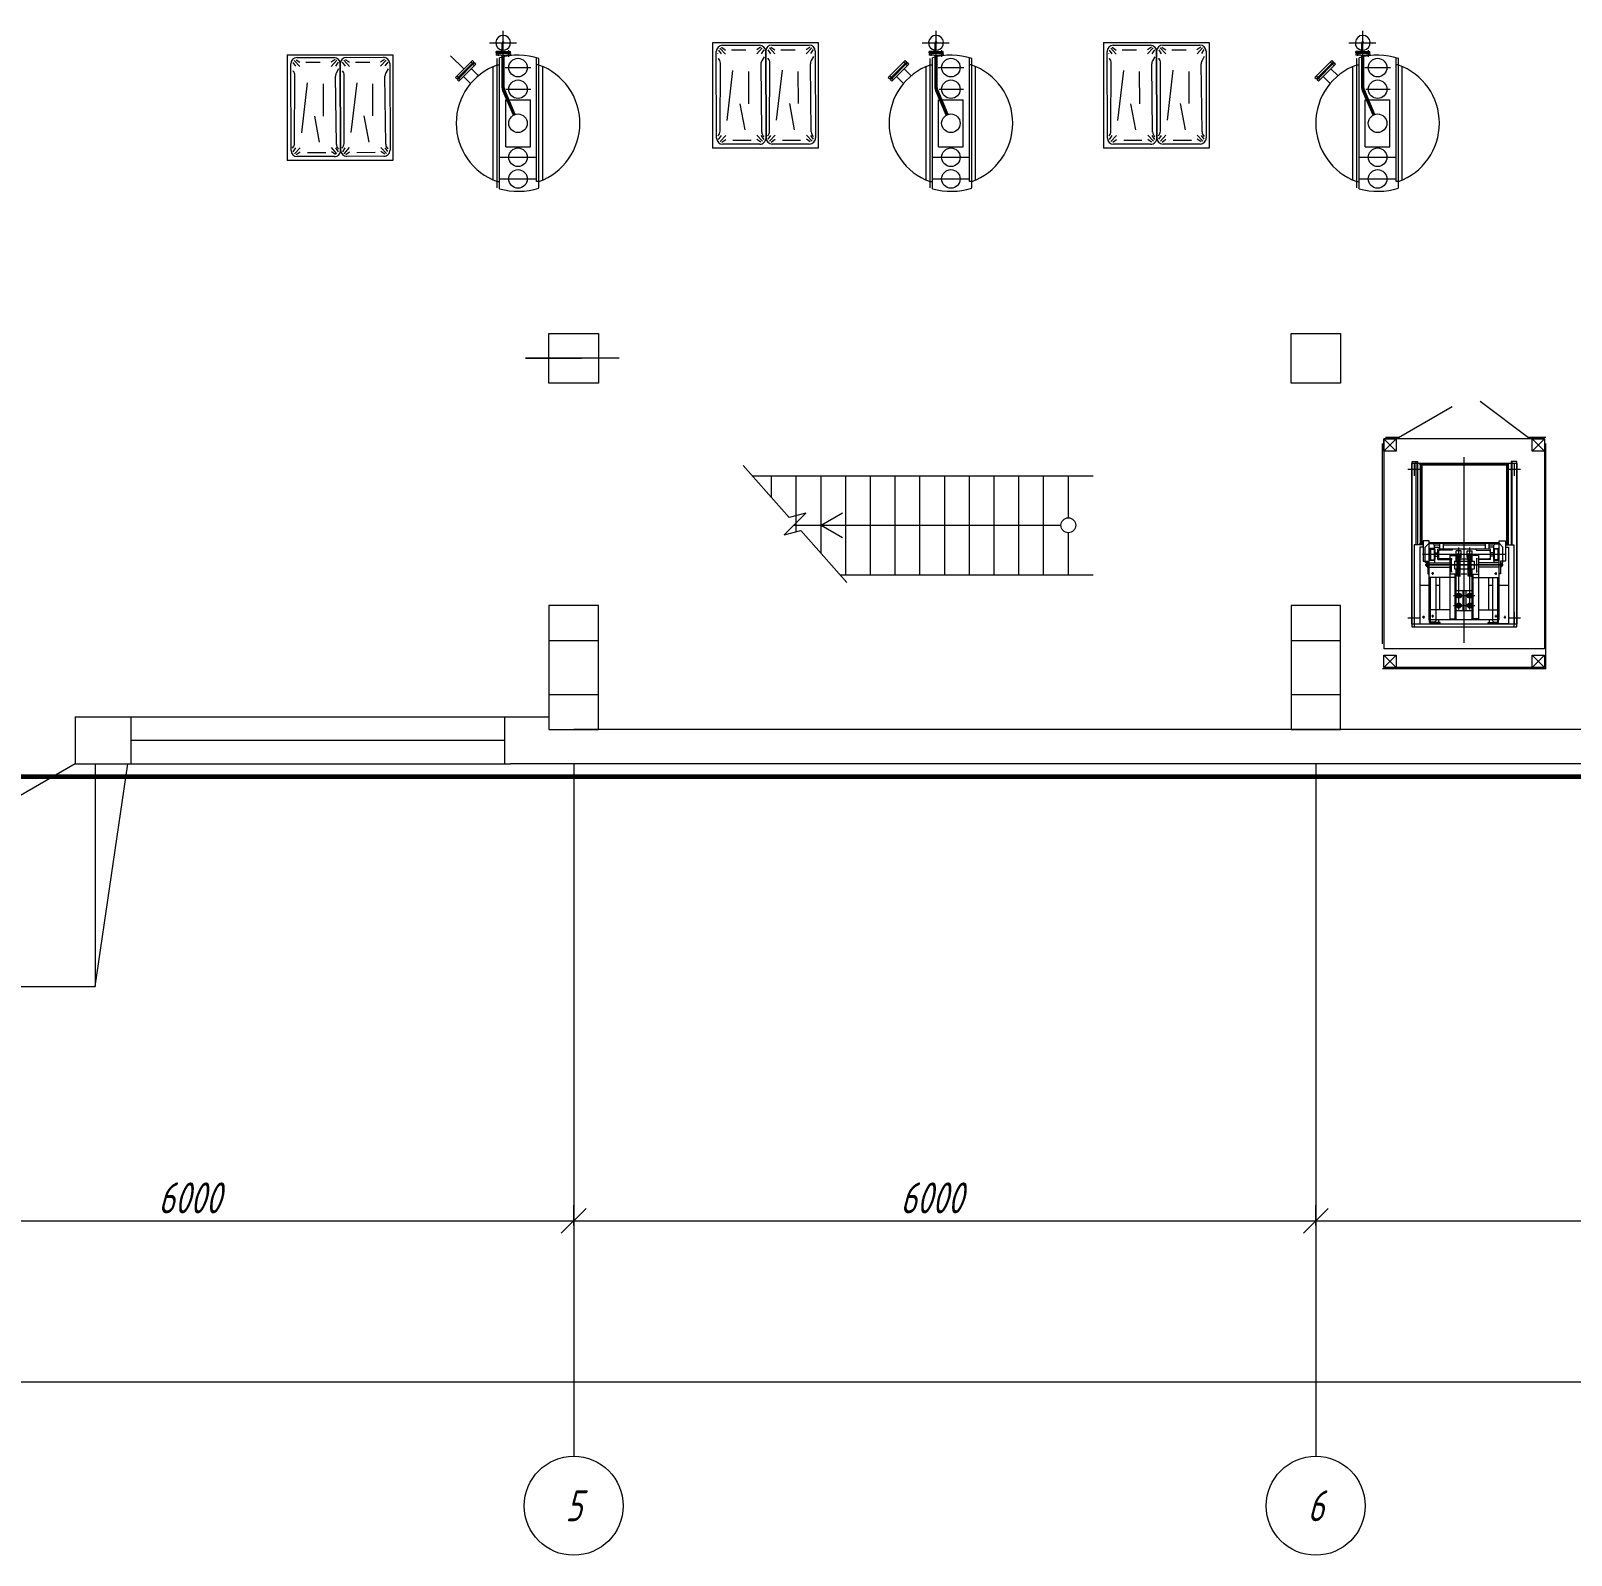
# Model space of a CAD drawing. Header units: millimetres. Extents: x 1663 to 6300, y 431 to 1491.
# Drawn here: x 2751.2 to 2875.7, y 967.5 to 1090.8 of the extents above; entities that cross this region are included whole.
import ezdxf
from ezdxf.enums import TextEntityAlignment as Align

# ---------------------------------------------------------------- set-up
doc = ezdxf.new("R2010")
doc.units = ezdxf.units.MM
doc.layers.add('Линия связи (Вновь)', color=3, linetype='Continuous', lineweight=60)
doc.layers.add('Строительный', color=251, linetype='Continuous', lineweight=13)
doc.styles.add('Simplex', font='simplex.shx', dxfattribs={"width": 0.7, "oblique": 15})

# ---------------------------------------------------------------- blocks, each defined once
blk = doc.blocks.new('A$C178B2837')
at = {"layer": 'Строительный', "ltscale": 100}
for p, q in [((225.46, 271.57), (225.46, 276.18)), ((260.46, 271.57), (260.46, 276.18)), ((294.96, 271.57), (294.96, 276.18)), ((207.98, 274.25), (216.53, 274.25)), ((207.98, 274.25), (207.98, 265.71)), ((208.79, 274.02), (211.79, 274.02)), ((212.79, 274.03), (215.79, 274.04)), ((216.53, 274.25), (216.53, 265.71)), ((222.28, 273.1), (221.21, 274.17)), ((224.34, 275.21), (226.53, 275.21)), ((224.89, 274.39), (224.89, 274.51)), ((225.46, 274.51), (224.89, 274.51)), ((225.75, 274.39), (224.89, 274.39)), ((224.89, 274.34), (224.89, 274.22)), ((225.82, 274.34), (224.89, 274.34)), ((225.3, 274.22), (224.89, 274.22)), ((225.04, 274.52), (225.04, 274.16)), ((225.1, 274.34), (225.12, 274.36)), ((225.75, 274.36), (225.12, 274.36)), ((225.18, 274.36), (225.18, 274.39)), ((225.3, 274.22), (226.04, 274.22)), ((225.37, 274.51), (225.37, 275.21)), ((225.37, 271.57), (225.37, 274.22)), ((225.46, 274.51), (226.04, 274.51)), ((225.55, 271.57), (225.55, 274.22)), ((225.75, 274.39), (226.04, 274.39)), ((225.75, 274.36), (225.75, 274.39)), ((225.75, 274.36), (225.8, 274.36)), ((225.82, 274.34), (225.8, 274.36)), ((225.82, 274.34), (225.83, 274.34)), ((225.83, 274.34), (226.04, 274.34)), ((225.89, 274.61), (225.89, 274.07)), ((226.04, 274.39), (226.04, 274.51)), ((226.04, 274.34), (226.04, 274.22)), ((242.39, 275.25), (250.94, 275.25)), ((242.39, 275.25), (242.39, 266.7)), ((242.71, 267.51), (242.69, 274.51)), ((242.8, 274.34), (242.8, 274.33)), ((242.86, 274.63), (243.08, 274.32)), ((242.98, 274.79), (243.43, 274.3)), ((243.11, 274.85), (243.43, 274.63)), ((243.19, 275.01), (246.19, 275.02)), ((243.92, 274.64), (245.08, 274.64)), ((246.27, 274.86), (245.96, 274.64)), ((246.41, 274.8), (245.96, 274.31)), ((246.53, 274.64), (246.31, 274.33)), ((246.55, 274.09), (246.37, 273.76)), ((246.58, 274.35), (246.58, 274.35)), ((246.69, 274.52), (246.71, 267.52)), ((246.71, 267.52), (246.69, 274.52)), ((246.8, 274.35), (246.8, 274.35)), ((246.86, 274.64), (247.08, 274.33)), ((246.98, 274.8), (247.43, 274.31)), ((247.11, 274.86), (247.43, 274.65)), ((247.19, 275.03), (250.19, 275.03)), ((247.92, 274.65), (249.08, 274.65)), ((250.27, 274.87), (249.96, 274.65)), ((250.41, 274.81), (249.96, 274.32)), ((250.53, 274.66), (250.31, 274.34)), ((250.55, 274.11), (250.37, 273.78)), ((250.58, 274.36), (250.58, 274.36)), ((250.69, 274.54), (250.71, 267.54)), ((250.94, 275.25), (250.94, 266.7)), ((259.34, 275.21), (261.53, 275.21)), ((259.89, 274.39), (259.89, 274.51)), ((260.46, 274.51), (259.89, 274.51)), ((260.75, 274.39), (259.89, 274.39)), ((259.89, 274.34), (259.89, 274.22)), ((260.82, 274.34), (259.89, 274.34)), ((260.3, 274.22), (259.89, 274.22)), ((260.04, 274.52), (260.04, 274.16)), ((260.1, 274.34), (260.12, 274.36)), ((260.75, 274.36), (260.12, 274.36)), ((260.18, 274.36), (260.18, 274.39)), ((260.3, 274.22), (261.04, 274.22)), ((260.38, 274.51), (260.38, 275.21)), ((260.38, 271.57), (260.38, 274.22)), ((260.46, 274.51), (261.04, 274.51)), ((260.55, 271.57), (260.55, 274.22)), ((260.75, 274.39), (261.04, 274.39)), ((260.75, 274.36), (260.75, 274.39)), ((260.75, 274.36), (260.8, 274.36)), ((260.82, 274.34), (260.8, 274.36)), ((260.82, 274.34), (260.83, 274.34)), ((260.83, 274.34), (261.04, 274.34)), ((260.89, 274.61), (260.89, 274.07)), ((261.04, 274.39), (261.04, 274.51)), ((261.04, 274.34), (261.04, 274.22)), ((273.99, 275.25), (282.54, 275.25)), ((273.99, 275.25), (273.99, 266.7)), ((274.31, 267.51), (274.29, 274.51)), ((274.4, 274.34), (274.4, 274.33)), ((274.46, 274.63), (274.68, 274.32)), ((274.58, 274.79), (275.03, 274.3)), ((274.71, 274.85), (275.03, 274.63)), ((274.79, 275.01), (277.79, 275.02)), ((275.52, 274.64), (276.68, 274.64)), ((277.87, 274.86), (277.55, 274.64)), ((278.01, 274.8), (277.56, 274.31)), ((278.12, 274.64), (277.91, 274.33)), ((278.15, 274.09), (277.97, 273.76)), ((278.18, 274.35), (278.18, 274.35)), ((278.29, 274.52), (278.31, 267.52)), ((278.31, 267.52), (278.29, 274.52)), ((278.4, 274.35), (278.4, 274.35)), ((278.46, 274.64), (278.67, 274.33)), ((278.58, 274.8), (279.03, 274.31)), ((278.71, 274.86), (279.03, 274.65)), ((278.79, 275.03), (281.79, 275.03)), ((279.52, 274.65), (280.68, 274.65)), ((281.87, 274.87), (281.55, 274.65)), ((282.01, 274.81), (281.56, 274.32)), ((282.12, 274.66), (281.91, 274.34)), ((282.15, 274.11), (281.97, 273.78)), ((282.18, 274.36), (282.18, 274.36)), ((282.29, 274.54), (282.31, 267.54)), ((282.54, 275.25), (282.54, 266.7)), ((293.84, 275.21), (296.03, 275.21)), ((294.39, 274.39), (294.39, 274.51)), ((294.96, 274.51), (294.39, 274.51)), ((295.25, 274.39), (294.39, 274.39)), ((294.39, 274.34), (294.39, 274.22)), ((295.32, 274.34), (294.39, 274.34)), ((294.8, 274.22), (294.39, 274.22)), ((294.54, 274.52), (294.54, 274.16)), ((294.6, 274.34), (294.62, 274.36)), ((295.25, 274.36), (294.62, 274.36)), ((294.68, 274.36), (294.68, 274.39)), ((294.8, 274.22), (295.54, 274.22)), ((294.88, 274.51), (294.88, 275.21)), ((294.88, 271.57), (294.88, 274.22)), ((294.96, 274.51), (295.54, 274.51)), ((295.05, 271.57), (295.05, 274.22)), ((295.25, 274.39), (295.54, 274.39)), ((295.25, 274.36), (295.25, 274.39)), ((295.25, 274.36), (295.3, 274.36)), ((295.32, 274.34), (295.3, 274.36)), ((295.32, 274.34), (295.33, 274.34)), ((295.33, 274.34), (295.54, 274.34)), ((295.39, 274.61), (295.39, 274.07)), ((295.54, 274.39), (295.54, 274.51)), ((295.54, 274.34), (295.54, 274.22)), ((208.31, 266.51), (208.29, 273.51)), ((208.4, 273.34), (208.4, 273.34)), ((208.45, 273.63), (208.67, 273.32)), ((208.46, 272.95), (208.47, 272.94)), ((208.57, 273.79), (209.02, 273.3)), ((208.71, 273.85), (209.02, 273.64)), ((209.51, 273.64), (210.67, 273.64)), ((211.86, 273.86), (211.55, 273.64)), ((212, 273.8), (211.55, 273.31)), ((212.12, 273.65), (211.9, 273.33)), ((212.15, 273.1), (211.96, 272.77)), ((212.18, 273.35), (212.18, 273.35)), ((212.29, 273.53), (212.31, 266.53)), ((212.31, 266.53), (212.29, 273.53)), ((212.4, 273.35), (212.4, 273.35)), ((212.45, 273.65), (212.67, 273.33)), ((212.46, 272.96), (212.47, 272.95)), ((212.57, 273.8), (213.02, 273.31)), ((212.71, 273.86), (213.02, 273.65)), ((213.51, 273.65), (214.67, 273.65)), ((215.86, 273.87), (215.55, 273.66)), ((216, 273.81), (215.55, 273.32)), ((216.12, 273.66), (215.9, 273.34)), ((216.15, 273.11), (215.96, 272.78)), ((216.18, 273.36), (216.18, 273.36)), ((216.29, 273.54), (216.31, 266.54)), ((222.97, 273.79), (221.59, 272.41)), ((223.09, 273.67), (221.71, 272.29)), ((221.76, 272.23), (223.14, 273.61)), ((221.88, 272.11), (223.26, 273.49)), ((222.92, 273.46), (221.92, 272.46)), ((221.93, 272.44), (222.93, 273.44)), ((222.89, 273.43), (221.95, 272.49)), ((221.96, 272.47), (222.9, 273.41)), ((222.4, 272.97), (222.45, 272.93)), ((222.83, 273.68), (222.98, 273.53)), ((222.89, 273.47), (222.89, 273.43)), ((222.89, 273.12), (223.45, 272.55)), ((222.95, 273.41), (222.9, 273.41)), ((222.93, 273.44), (222.92, 273.46)), ((222.97, 273.79), (223.09, 273.67)), ((223.15, 273.35), (223.01, 273.5)), ((223.26, 273.49), (223.14, 273.61)), ((224.66, 264.13), (224.66, 273.3)), ((224.98, 263.48), (224.98, 273.95)), ((224.98, 273.42), (225.16, 273.42)), ((225.16, 263.42), (225.16, 274.01)), ((225.16, 264.01), (225.16, 274.01)), ((225.62, 273.21), (227.7, 273.21)), ((228.16, 264.01), (228.16, 274.01)), ((228.34, 273.42), (228.16, 273.42)), ((228.34, 263.48), (228.34, 273.95)), ((228.66, 264.13), (228.66, 273.3)), ((242.86, 273.95), (242.87, 273.93)), ((243, 268.07), (243.02, 273.58)), ((243.57, 268.94), (244.04, 272.98)), ((245.29, 272.89), (245.3, 270.29)), ((246.37, 268), (246.31, 273.51)), ((246.86, 273.96), (246.87, 273.95)), ((247, 268.08), (247.02, 273.59)), ((247.57, 268.95), (248.04, 272.99)), ((249.29, 272.9), (249.3, 270.3)), ((250.37, 268.01), (250.3, 273.52)), ((257.97, 273.79), (256.59, 272.41)), ((258.09, 273.67), (256.71, 272.29)), ((256.77, 272.23), (258.15, 273.61)), ((256.89, 272.11), (258.27, 273.49)), ((257.92, 273.46), (256.92, 272.46)), ((256.94, 272.44), (257.93, 273.44)), ((257.89, 273.43), (256.95, 272.49)), ((256.96, 272.47), (257.91, 273.41)), ((257.41, 272.97), (257.45, 272.93)), ((257.83, 273.68), (257.98, 273.53)), ((257.89, 273.47), (257.89, 273.43)), ((257.89, 273.12), (258.46, 272.55)), ((257.95, 273.41), (257.91, 273.41)), ((257.93, 273.44), (257.92, 273.46)), ((257.97, 273.79), (258.09, 273.67)), ((258.16, 273.35), (258.01, 273.5)), ((258.27, 273.49), (258.15, 273.61)), ((259.66, 264.13), (259.66, 273.3)), ((259.98, 263.48), (259.98, 273.95)), ((259.98, 273.42), (260.16, 273.42)), ((260.16, 263.42), (260.16, 274.01)), ((260.16, 264.01), (260.16, 274.01)), ((260.62, 273.21), (262.7, 273.21)), ((263.16, 264.01), (263.16, 274.01)), ((263.35, 273.42), (263.16, 273.42)), ((263.35, 263.48), (263.35, 273.95)), ((263.66, 264.13), (263.66, 273.3)), ((274.46, 273.95), (274.47, 273.93)), ((274.6, 268.07), (274.62, 273.58)), ((275.17, 268.94), (275.64, 272.98)), ((276.89, 272.89), (276.9, 270.29)), ((277.97, 268), (277.9, 273.51)), ((278.46, 273.96), (278.47, 273.95)), ((278.6, 268.08), (278.62, 273.59)), ((279.17, 268.95), (279.64, 272.99)), ((280.89, 272.9), (280.9, 270.3)), ((281.97, 268.01), (281.9, 273.52)), ((292.47, 273.79), (291.09, 272.41)), ((292.59, 273.67), (291.21, 272.29)), ((291.27, 272.23), (292.65, 273.61)), ((291.39, 272.11), (292.77, 273.49)), ((292.42, 273.46), (291.42, 272.46)), ((291.44, 272.44), (292.43, 273.44)), ((292.39, 273.43), (291.45, 272.49)), ((291.46, 272.47), (292.41, 273.41)), ((291.91, 272.97), (291.95, 272.93)), ((292.33, 273.68), (292.48, 273.53)), ((292.39, 273.47), (292.39, 273.43)), ((292.39, 273.12), (292.96, 272.55)), ((292.45, 273.41), (292.41, 273.41)), ((292.43, 273.44), (292.42, 273.46)), ((292.47, 273.79), (292.59, 273.67)), ((292.66, 273.35), (292.51, 273.5)), ((292.77, 273.49), (292.65, 273.61)), ((294.16, 264.13), (294.16, 273.3)), ((294.48, 263.48), (294.48, 273.95)), ((294.48, 273.42), (294.66, 273.42)), ((294.66, 263.42), (294.66, 274.01)), ((294.66, 264.01), (294.66, 274.01)), ((295.12, 273.21), (297.2, 273.21)), ((297.66, 264.01), (297.66, 274.01)), ((297.85, 273.42), (297.66, 273.42)), ((297.85, 263.48), (297.85, 273.95)), ((298.16, 264.13), (298.16, 273.3)), ((208.59, 267.07), (208.61, 272.58)), ((209.17, 267.94), (209.64, 271.98)), ((210.89, 271.89), (210.89, 269.29)), ((211.97, 267), (211.9, 272.51)), ((212.59, 267.08), (212.61, 272.59)), ((213.17, 267.95), (213.64, 271.99)), ((214.89, 271.9), (214.89, 269.3)), ((215.97, 267.01), (215.9, 272.53)), ((221.59, 272.41), (221.71, 272.29)), ((221.7, 272.55), (221.85, 272.4)), ((221.88, 272.11), (221.76, 272.23)), ((222.02, 272.22), (221.87, 272.37)), ((221.91, 272.49), (221.95, 272.49)), ((221.92, 272.46), (221.93, 272.44)), ((221.96, 272.43), (221.96, 272.47)), ((222.26, 272.49), (222.82, 271.92)), ((256.59, 272.41), (256.71, 272.29)), ((256.7, 272.55), (256.85, 272.4)), ((256.89, 272.11), (256.77, 272.23)), ((257.02, 272.22), (256.88, 272.37)), ((256.91, 272.49), (256.95, 272.49)), ((256.92, 272.46), (256.94, 272.44)), ((256.96, 272.43), (256.96, 272.47)), ((257.26, 272.49), (257.83, 271.92)), ((291.09, 272.41), (291.21, 272.29)), ((291.2, 272.55), (291.35, 272.4)), ((291.39, 272.11), (291.27, 272.23)), ((291.52, 272.22), (291.38, 272.37)), ((291.41, 272.49), (291.45, 272.49)), ((291.42, 272.46), (291.44, 272.44)), ((291.46, 272.43), (291.46, 272.47)), ((291.76, 272.49), (292.33, 271.92)), ((226.28, 269.36), (225.42, 271.33)), ((226.36, 269.4), (225.5, 271.37)), ((226.44, 269.43), (225.58, 271.4)), ((225.66, 270.61), (225.74, 270.61)), ((225.66, 266.81), (225.66, 270.61)), ((225.7, 271.46), (227.69, 271.46)), ((225.93, 270.61), (227.66, 270.61)), ((227.66, 266.81), (227.66, 270.61)), ((245.02, 268.17), (244.63, 270.29)), ((249.02, 268.19), (248.63, 270.3)), ((261.29, 269.36), (260.43, 271.33)), ((261.36, 269.4), (260.51, 271.37)), ((261.45, 269.43), (260.59, 271.4)), ((260.66, 270.61), (260.74, 270.61)), ((260.66, 266.81), (260.66, 270.61)), ((260.7, 271.46), (262.69, 271.46)), ((260.93, 270.61), (262.66, 270.61)), ((262.66, 266.81), (262.66, 270.61)), ((276.62, 268.17), (276.22, 270.29)), ((280.62, 268.19), (280.22, 270.3)), ((295.79, 269.36), (294.93, 271.33)), ((295.86, 269.4), (295.01, 271.37)), ((295.95, 269.43), (295.09, 271.4)), ((295.16, 270.61), (295.24, 270.61)), ((295.16, 266.81), (295.16, 270.61)), ((295.2, 271.46), (297.19, 271.46)), ((295.43, 270.61), (297.16, 270.61)), ((297.16, 266.81), (297.16, 270.61)), ((210.61, 267.18), (210.22, 269.29)), ((214.61, 267.19), (214.22, 269.3)), ((208.42, 266.69), (208.42, 266.69)), ((208.48, 266.39), (208.69, 266.71)), ((208.59, 266.24), (209.04, 266.73)), ((212.02, 266.25), (211.57, 266.74)), ((212.14, 266.41), (211.92, 266.72)), ((212.15, 266.62), (212.12, 266.65)), ((212.2, 266.7), (212.2, 266.7)), ((212.42, 266.7), (212.42, 266.7)), ((212.48, 266.41), (212.69, 266.72)), ((212.59, 266.25), (213.04, 266.74)), ((216.02, 266.26), (215.57, 266.75)), ((216.14, 266.42), (215.92, 266.73)), ((216.15, 266.63), (216.12, 266.67)), ((216.2, 266.71), (216.2, 266.72)), ((225.66, 266.81), (227.66, 266.81)), ((250.94, 266.7), (242.39, 266.7)), ((242.82, 267.69), (242.82, 267.69)), ((242.88, 267.39), (243.1, 267.71)), ((243, 267.24), (243.45, 267.73)), ((243.14, 267.18), (243.45, 267.39)), ((246.21, 267.02), (243.21, 267.01)), ((244.04, 267.34), (245.51, 267.34)), ((246.43, 267.25), (245.98, 267.74)), ((246.29, 267.19), (245.98, 267.4)), ((246.55, 267.4), (246.33, 267.72)), ((246.55, 267.62), (246.52, 267.65)), ((246.6, 267.7), (246.6, 267.7)), ((246.82, 267.7), (246.82, 267.7)), ((246.88, 267.41), (247.1, 267.72)), ((247, 267.25), (247.45, 267.74)), ((247.14, 267.19), (247.45, 267.41)), ((250.21, 267.03), (247.21, 267.03)), ((248.04, 267.35), (249.51, 267.35)), ((250.43, 267.26), (249.98, 267.75)), ((250.29, 267.2), (249.98, 267.41)), ((250.55, 267.42), (250.33, 267.73)), ((250.55, 267.63), (250.52, 267.66)), ((250.6, 267.71), (250.6, 267.71)), ((260.66, 266.81), (262.66, 266.81)), ((282.54, 266.7), (273.99, 266.7)), ((274.42, 267.69), (274.42, 267.69)), ((274.48, 267.39), (274.69, 267.71)), ((274.6, 267.24), (275.05, 267.73)), ((274.74, 267.18), (275.05, 267.39)), ((277.81, 267.02), (274.81, 267.01)), ((275.64, 267.34), (277.11, 267.34)), ((278.03, 267.25), (277.57, 267.74)), ((277.89, 267.19), (277.58, 267.4)), ((278.15, 267.4), (277.93, 267.72)), ((278.15, 267.62), (278.12, 267.65)), ((278.2, 267.7), (278.2, 267.7)), ((278.42, 267.7), (278.42, 267.7)), ((278.48, 267.41), (278.69, 267.72)), ((278.6, 267.25), (279.05, 267.74)), ((278.74, 267.19), (279.05, 267.41)), ((281.81, 267.03), (278.81, 267.03)), ((279.64, 267.35), (281.11, 267.35)), ((282.03, 267.26), (281.57, 267.75)), ((281.89, 267.2), (281.58, 267.41)), ((282.15, 267.42), (281.93, 267.73)), ((282.15, 267.63), (282.12, 267.66)), ((282.2, 267.71), (282.2, 267.71)), ((295.16, 266.81), (297.16, 266.81)), ((216.53, 265.71), (207.98, 265.71)), ((208.73, 266.18), (209.04, 266.4)), ((211.81, 266.02), (208.81, 266.02)), ((209.63, 266.34), (211.11, 266.34)), ((211.89, 266.19), (211.57, 266.4)), ((212.73, 266.19), (213.04, 266.41)), ((215.81, 266.04), (212.81, 266.03)), ((213.63, 266.35), (215.11, 266.36)), ((215.89, 266.2), (215.57, 266.42)), ((225.16, 265.96), (228.16, 265.96)), ((260.16, 265.96), (263.16, 265.96)), ((294.66, 265.96), (297.66, 265.96)), ((225.16, 264.21), (228.16, 264.21)), ((260.16, 264.21), (263.16, 264.21)), ((294.66, 264.21), (297.66, 264.21)), ((224.98, 264.01), (225.16, 264.01)), ((228.34, 264.01), (228.16, 264.01)), ((259.98, 264.01), (260.16, 264.01)), ((263.35, 264.01), (263.16, 264.01)), ((294.48, 264.01), (294.66, 264.01)), ((297.85, 264.01), (297.66, 264.01)), ((229.16, 247.71), (229.16, 251.71)), ((229.16, 251.71), (233.16, 251.71)), ((233.16, 251.71), (233.16, 247.71)), ((289.16, 247.71), (289.16, 251.71)), ((289.16, 251.71), (293.16, 251.71)), ((293.16, 251.71), (293.16, 247.71)), ((234.85, 249.71), (227.26, 249.71)), ((227.26, 249.71), (231.79, 249.71)), ((233.16, 247.71), (229.16, 247.71)), ((293.16, 247.71), (289.16, 247.71)), ((297.86, 243.31), (302.19, 245.81)), ((308.46, 243.21), (304.46, 246.21)), ((309.66, 243.21), (296.66, 243.21)), ((296.66, 243.21), (296.66, 226.21)), ((296.66, 242.21), (296.66, 243.21)), ((296.66, 243.21), (297.66, 243.21)), ((296.66, 242.21), (297.66, 243.21)), ((297.66, 242.21), (296.66, 243.21)), ((297.86, 243.31), (296.81, 243.31)), ((297.66, 243.21), (297.66, 242.21)), ((309.76, 243.31), (308.33, 243.31)), ((308.66, 242.21), (308.66, 243.21)), ((308.66, 243.21), (309.66, 243.21)), ((308.66, 242.21), (309.66, 243.21)), ((309.66, 242.21), (308.66, 243.21)), ((309.66, 243.21), (309.66, 226.21)), ((309.66, 243.21), (309.66, 242.21)), ((296.56, 226.61), (296.56, 242.81)), ((297.66, 242.21), (296.66, 242.21)), ((303.16, 226.71), (303.16, 241.71)), ((309.66, 242.21), (308.66, 242.21)), ((309.76, 224.61), (309.76, 242.81)), ((244.85, 241.04), (248.59, 236.83)), ((299.61, 240.71), (298.61, 240.71)), ((298.91, 241.21), (298.91, 228.21)), ((307.41, 241.21), (298.91, 241.21)), ((298.92, 241.36), (299.38, 241.36)), ((298.92, 241.3), (298.92, 228.01)), ((299.11, 241.21), (299.11, 240.21)), ((299.29, 234.63), (299.29, 241.36)), ((299.38, 241.36), (299.38, 234.63)), ((299.59, 241.14), (299.59, 234.7)), ((306.66, 241.14), (299.66, 241.14)), ((299.66, 241.14), (299.66, 234.7)), ((299.73, 241.14), (299.73, 234.7)), ((299.82, 241.21), (306.51, 241.21)), ((306.51, 241.07), (299.82, 241.07)), ((303.16, 228.01), (303.16, 241.54)), ((306.59, 241.14), (306.59, 234.7)), ((306.66, 241.14), (306.66, 234.7)), ((307.71, 240.71), (306.71, 240.71)), ((306.73, 241.14), (306.73, 234.7)), ((307.41, 241.36), (306.95, 241.36)), ((306.95, 241.36), (306.95, 234.63)), ((307.03, 234.63), (307.03, 241.36)), ((307.21, 241.21), (307.21, 240.21)), ((307.41, 228.01), (307.41, 241.36)), ((307.41, 241.21), (307.41, 228.21)), ((309.66, 241.21), (309.66, 228.21)), ((245.58, 240.21), (273.16, 240.21)), ((247.16, 238.44), (247.16, 240.21)), ((249.16, 235.69), (249.16, 240.21)), ((251.16, 233.94), (251.16, 240.21)), ((253.16, 232.21), (253.16, 240.21)), ((255.16, 232.21), (255.16, 240.21)), ((257.16, 232.21), (257.16, 240.21)), ((259.16, 232.21), (259.16, 240.21)), ((261.16, 232.21), (261.16, 240.21)), ((263.16, 232.21), (263.16, 240.21)), ((265.16, 232.21), (265.16, 240.21)), ((267.16, 232.21), (267.16, 240.21)), ((269.16, 232.21), (269.16, 240.21)), ((271.16, 236.81), (271.16, 240.21)), ((248.17, 235.43), (249.94, 237.19)), ((249.94, 237.19), (248.59, 236.83)), ((251.16, 236.21), (252.9, 237.21)), ((248.17, 235.43), (249.52, 235.79)), ((248.96, 236.21), (270.56, 236.21)), ((249.52, 235.79), (253.25, 231.59)), ((251.16, 236.21), (252.9, 235.21)), ((271.16, 232.21), (271.16, 235.61)), ((299.84, 234.63), (299.13, 234.63)), ((299.13, 234.63), (299.13, 228.01)), ((299.84, 234.43), (299.58, 234.43)), ((299.58, 234.43), (299.58, 228.24)), ((299.84, 234.96), (299.84, 233.32)), ((300.33, 234.96), (299.84, 234.96)), ((300.02, 234.43), (300.33, 234.75)), ((300.02, 233.22), (300.02, 234.43)), ((300.33, 228.56), (300.33, 234.96)), ((300.33, 234.82), (305.99, 234.82)), ((300.33, 234.77), (305.99, 234.77)), ((300.67, 234.71), (300.33, 234.71)), ((300.77, 234.33), (300.33, 234.33)), ((300.39, 234.24), (300.44, 234.27)), ((300.39, 234.24), (300.39, 233.45)), ((300.44, 234.27), (300.74, 234.27)), ((300.44, 234.27), (300.44, 233.42)), ((300.77, 234.61), (300.67, 234.71)), ((300.77, 234.29), (300.74, 234.27)), ((300.79, 234.24), (300.74, 234.27)), ((300.74, 234.27), (300.74, 233.42)), ((301.17, 234.61), (300.77, 234.61)), ((300.77, 234.33), (300.77, 234.61)), ((300.77, 234.44), (301.17, 234.44)), ((300.77, 234.33), (300.77, 234.29)), ((300.79, 234.24), (300.79, 233.45)), ((305.28, 234.27), (301.04, 234.27)), ((301.04, 233.44), (301.04, 234.27)), ((301.14, 234.18), (301.08, 234.13)), ((302.2, 234.2), (301.14, 234.18)), ((301.17, 234.77), (301.17, 234.27)), ((301.47, 234.77), (301.47, 234.27)), ((304.86, 234.61), (301.47, 234.61)), ((302.2, 234.2), (302.22, 234.27)), ((302.72, 229.41), (302.72, 234.4)), ((303.61, 229.41), (303.61, 234.4)), ((304.12, 234.2), (304.11, 234.27)), ((304.12, 234.2), (305.19, 234.18)), ((304.86, 234.77), (304.86, 234.27)), ((305.16, 234.77), (305.16, 234.27)), ((305.55, 234.61), (305.16, 234.61)), ((305.55, 234.44), (305.16, 234.44)), ((305.19, 234.18), (305.25, 234.13)), ((305.28, 233.44), (305.28, 234.27)), ((305.53, 234.24), (305.59, 234.27)), ((305.53, 234.24), (305.53, 233.45)), ((305.55, 234.61), (305.66, 234.71)), ((305.55, 234.33), (305.55, 234.61)), ((305.55, 234.33), (305.99, 234.33)), ((305.55, 234.33), (305.55, 234.29)), ((305.55, 234.29), (305.59, 234.27)), ((305.89, 234.27), (305.59, 234.27)), ((305.59, 234.27), (305.59, 233.42)), ((305.66, 234.71), (305.99, 234.71)), ((305.94, 234.24), (305.89, 234.27)), ((305.89, 234.27), (305.89, 233.42)), ((305.94, 234.24), (305.94, 233.45)), ((305.99, 228.56), (305.99, 234.96)), ((305.99, 234.96), (306.49, 234.96)), ((306.3, 234.43), (305.99, 234.75)), ((306.3, 233.22), (306.3, 234.43)), ((306.49, 234.96), (306.49, 233.32)), ((306.49, 234.63), (307.19, 234.63)), ((306.49, 234.43), (306.75, 234.43)), ((306.75, 234.43), (306.75, 228.24)), ((307.19, 234.63), (307.19, 228.01)), ((306.53, 233.85), (299.79, 233.85)), ((299.84, 233.32), (300.23, 233.32)), ((306.32, 233), (300, 233)), ((300, 233), (306.32, 233)), ((300.16, 233.11), (300.02, 233.22)), ((300.09, 233.11), (300.09, 232.89)), ((300.09, 233.11), (300.16, 233.11)), ((300.23, 233.17), (300.16, 233.17)), ((300.16, 233.17), (300.16, 232.82)), ((300.23, 233.32), (300.23, 232.29)), ((300.77, 233.36), (300.33, 233.36)), ((300.33, 233.17), (302, 233.17)), ((300.44, 234.06), (300.39, 234.06)), ((300.44, 233.63), (300.39, 233.63)), ((300.39, 233.45), (300.44, 233.42)), ((300.44, 233.42), (300.74, 233.42)), ((300.79, 233.45), (300.74, 233.42)), ((300.77, 233.4), (300.74, 233.42)), ((300.77, 233.36), (300.77, 233.4)), ((300.77, 233.36), (300.77, 233.17)), ((300.79, 233.99), (301.04, 233.99)), ((300.79, 233.7), (301.04, 233.7)), ((301.04, 233.44), (302, 233.44)), ((301.08, 234.13), (301.08, 233.56)), ((301.14, 233.51), (301.08, 233.56)), ((302, 233.49), (301.14, 233.51)), ((302, 233.76), (302, 228.65)), ((302, 233.76), (302.51, 233.76)), ((302.08, 233.5), (302.2, 233.5)), ((302.14, 232.41), (302.14, 233.56)), ((302.37, 233.32), (302.37, 232.68)), ((302.37, 233.32), (302.59, 233.32)), ((302.51, 233.32), (302.51, 233.76)), ((302.92, 234.13), (302.52, 234.13)), ((302.52, 233.6), (302.52, 234.13)), ((302.52, 233.6), (302.59, 233.6)), ((302.59, 232.1), (302.59, 233.9)), ((302.63, 233.9), (302.59, 233.9)), ((302.65, 233.8), (302.63, 233.9)), ((302.65, 232.19), (302.65, 233.8)), ((302.65, 233.8), (302.78, 233.8)), ((302.78, 233.8), (302.81, 233.9)), ((302.78, 232.19), (302.78, 233.8)), ((302.81, 233.9), (302.84, 233.9)), ((302.84, 232.1), (302.84, 233.9)), ((302.92, 233.6), (302.84, 233.6)), ((302.84, 233.49), (303.48, 233.49)), ((302.84, 233.32), (303.48, 233.32)), ((302.92, 233.6), (302.92, 234.13)), ((303.41, 233.6), (303.41, 234.13)), ((303.41, 234.13), (303.81, 234.13)), ((303.41, 233.6), (303.48, 233.6)), ((303.48, 232.1), (303.48, 233.9)), ((303.52, 233.9), (303.48, 233.9)), ((303.54, 233.8), (303.52, 233.9)), ((303.54, 232.19), (303.54, 233.8)), ((303.67, 233.8), (303.54, 233.8)), ((303.67, 233.8), (303.7, 233.9)), ((303.67, 232.19), (303.67, 233.8)), ((303.7, 233.9), (303.73, 233.9)), ((303.73, 232.1), (303.73, 233.9)), ((303.81, 233.6), (303.73, 233.6)), ((303.73, 233.32), (303.96, 233.32)), ((303.81, 233.6), (303.81, 234.13)), ((303.82, 233.32), (303.82, 233.76)), ((304.33, 233.76), (303.82, 233.76)), ((303.96, 233.32), (303.96, 232.68)), ((304.25, 233.5), (304.13, 233.5)), ((304.19, 232.39), (304.19, 233.55)), ((304.33, 233.76), (304.33, 228.65)), ((304.33, 233.49), (305.19, 233.51)), ((305.28, 233.44), (304.33, 233.44)), ((305.99, 233.17), (304.33, 233.17)), ((305.19, 233.51), (305.25, 233.56)), ((305.25, 234.13), (305.25, 233.56)), ((305.53, 233.99), (305.28, 233.99)), ((305.53, 233.7), (305.28, 233.7)), ((305.53, 233.45), (305.59, 233.42)), ((305.55, 233.4), (305.59, 233.42)), ((305.55, 233.36), (305.55, 233.4)), ((305.55, 233.36), (305.99, 233.36)), ((305.55, 233.36), (305.55, 233.17)), ((305.89, 233.42), (305.59, 233.42)), ((305.89, 234.06), (305.94, 234.06)), ((305.89, 233.63), (305.94, 233.63)), ((305.94, 233.45), (305.89, 233.42)), ((306.49, 233.32), (306.1, 233.32)), ((306.1, 233.32), (306.1, 232.29)), ((306.1, 233.17), (306.16, 233.17)), ((306.16, 233.11), (306.3, 233.22)), ((306.16, 233.17), (306.16, 232.82)), ((306.24, 233.11), (306.16, 233.11)), ((306.24, 233.11), (306.24, 232.89)), ((252.69, 232.21), (273.16, 232.21)), ((300.09, 232.89), (300.16, 232.89)), ((300.16, 232.82), (300.23, 232.82)), ((300.23, 232.29), (300.33, 232.29)), ((300.33, 232.82), (302, 232.82)), ((302.44, 231.99), (300.33, 231.99)), ((300.44, 228.37), (300.44, 231.99)), ((300.71, 232.32), (300.52, 232.32)), ((300.61, 232.43), (300.61, 232.21)), ((300.87, 231.99), (300.87, 228.47)), ((301.18, 231.99), (301.18, 229.36)), ((302.51, 232.26), (302, 232.26)), ((302.08, 232.47), (302.2, 232.47)), ((302.37, 232.68), (302.59, 232.68)), ((302.44, 228.65), (302.44, 232.26)), ((302.51, 232.26), (302.51, 232.68)), ((302.51, 228.65), (302.51, 232.26)), ((302.63, 232.1), (302.59, 232.1)), ((302.65, 232.19), (302.63, 232.1)), ((302.65, 232.19), (302.78, 232.19)), ((302.78, 232.19), (302.81, 232.1)), ((302.81, 232.1), (302.84, 232.1)), ((302.84, 232.68), (303.48, 232.68)), ((303.39, 232.26), (302.93, 232.26)), ((303.52, 232.1), (303.48, 232.1)), ((303.54, 232.19), (303.52, 232.1)), ((303.67, 232.19), (303.54, 232.19)), ((303.67, 232.19), (303.7, 232.1)), ((303.7, 232.1), (303.73, 232.1)), ((303.73, 232.68), (303.99, 232.68)), ((303.82, 232.26), (303.82, 232.68)), ((303.82, 228.65), (303.82, 232.26)), ((303.82, 232.26), (304.33, 232.26)), ((303.89, 228.65), (303.89, 232.26)), ((303.89, 231.99), (305.99, 231.99)), ((304.25, 232.47), (304.13, 232.47)), ((305.99, 232.82), (304.33, 232.82)), ((305.14, 231.99), (305.14, 229.36)), ((305.46, 231.99), (305.46, 228.47)), ((305.62, 232.32), (305.81, 232.32)), ((305.71, 232.43), (305.71, 232.21)), ((305.88, 228.37), (305.88, 231.99)), ((306.1, 232.29), (305.99, 232.29)), ((306.16, 232.82), (306.1, 232.82)), ((306.24, 232.89), (306.16, 232.89)), ((300.33, 231.33), (299.58, 231.33)), ((301.18, 231.33), (300.87, 231.33)), ((302.31, 230.52), (304.02, 230.52)), ((302.51, 230.93), (303.82, 230.93)), ((302.72, 230.69), (302.57, 230.6)), ((302.57, 230.6), (302.57, 230.44)), ((302.57, 230.44), (302.72, 230.36)), ((302.86, 230.6), (302.72, 230.69)), ((302.72, 230.36), (302.86, 230.44)), ((302.86, 230.44), (302.86, 230.6)), ((303.04, 230.93), (303.04, 229.3)), ((303.29, 230.93), (303.29, 229.3)), ((303.61, 230.69), (303.46, 230.6)), ((303.46, 230.6), (303.46, 230.44)), ((303.46, 230.44), (303.61, 230.36)), ((303.75, 230.6), (303.61, 230.69)), ((303.61, 230.36), (303.75, 230.44)), ((303.75, 230.44), (303.75, 230.6)), ((305.46, 231.33), (305.14, 231.33)), ((306.75, 231.33), (305.99, 231.33)), ((233.16, 229.71), (229.16, 229.71)), ((229.16, 229.71), (229.16, 219.71)), ((233.16, 219.71), (233.16, 229.71)), ((293.16, 229.71), (289.16, 229.71)), ((289.16, 229.71), (289.16, 219.71)), ((293.16, 219.71), (293.16, 229.71)), ((299.11, 229.21), (299.11, 228.21)), ((302, 229.36), (300.33, 229.36)), ((302.31, 229.72), (304.02, 229.72)), ((303.82, 229.3), (302.51, 229.3)), ((302.72, 229.89), (302.57, 229.8)), ((302.57, 229.8), (302.57, 229.64)), ((302.57, 229.64), (302.72, 229.56)), ((302.86, 229.8), (302.72, 229.89)), ((302.72, 229.56), (302.86, 229.64)), ((302.86, 229.64), (302.86, 229.8)), ((303.61, 229.89), (303.46, 229.8)), ((303.46, 229.8), (303.46, 229.64)), ((303.46, 229.64), (303.61, 229.56)), ((303.75, 229.8), (303.61, 229.89)), ((303.61, 229.56), (303.75, 229.64)), ((303.75, 229.64), (303.75, 229.8)), ((304.33, 229.36), (305.99, 229.36)), ((307.21, 229.21), (307.21, 228.21)), ((299.61, 228.71), (298.61, 228.71)), ((307.41, 228.21), (298.91, 228.21)), ((298.92, 228.01), (307.41, 228.01)), ((299.58, 228.24), (301.15, 228.24)), ((299.96, 228.77), (299.77, 228.77)), ((299.97, 228.77), (299.78, 228.77)), ((299.88, 228.89), (299.88, 228.67)), ((299.88, 228.88), (299.88, 228.67)), ((305.99, 228.56), (300.33, 228.56)), ((300.37, 228.35), (300.37, 228.56)), ((301.21, 228.35), (300.37, 228.35)), ((300.42, 228.28), (300.42, 228.35)), ((301.21, 228.28), (300.42, 228.28)), ((300.77, 228.37), (300.44, 228.37)), ((300.7, 228.86), (300.51, 228.86)), ((300.6, 228.97), (300.6, 228.76)), ((300.87, 228.47), (300.77, 228.37)), ((301.12, 228.35), (301.12, 228.56)), ((301.15, 228.24), (301.21, 228.28)), ((301.21, 228.28), (301.21, 228.35)), ((302, 228.65), (302.51, 228.65)), ((304.33, 228.65), (303.82, 228.65)), ((305.11, 228.28), (305.11, 228.35)), ((305.11, 228.35), (305.95, 228.35)), ((305.18, 228.24), (305.11, 228.28)), ((305.11, 228.28), (305.9, 228.28)), ((306.75, 228.24), (305.18, 228.24)), ((305.21, 228.35), (305.21, 228.56)), ((305.46, 228.47), (305.56, 228.37)), ((305.56, 228.37), (305.88, 228.37)), ((305.63, 228.86), (305.82, 228.86)), ((305.72, 228.97), (305.72, 228.76)), ((305.9, 228.28), (305.9, 228.35)), ((305.95, 228.35), (305.95, 228.56)), ((306.36, 228.77), (306.54, 228.77)), ((306.45, 228.88), (306.45, 228.67)), ((307.71, 228.71), (306.71, 228.71)), ((229.16, 226.89), (233.16, 226.89)), ((289.16, 226.89), (293.16, 226.89)), ((309.66, 226.21), (296.66, 226.21)), ((296.66, 224.71), (296.66, 225.71)), ((296.66, 225.71), (297.66, 225.71)), ((296.66, 224.71), (297.66, 225.71)), ((297.66, 224.71), (296.66, 225.71)), ((297.66, 225.71), (297.66, 224.71)), ((308.66, 224.71), (308.66, 225.71)), ((308.66, 225.71), (309.66, 225.71)), ((308.66, 224.71), (309.66, 225.71)), ((309.66, 224.71), (308.66, 225.71)), ((309.66, 225.71), (309.66, 224.71)), ((309.76, 224.61), (296.56, 224.61)), ((297.66, 224.71), (296.66, 224.71)), ((309.21, 224.71), (297.21, 224.71)), ((309.66, 224.71), (308.66, 224.71)), ((229.16, 222.54), (233.16, 222.54)), ((289.16, 222.54), (293.16, 222.54)), ((190.86, 220.71), (190.86, 216.91)), ((190.86, 220.71), (229.16, 220.71)), ((195.36, 220.71), (195.36, 216.91)), ((225.56, 220.71), (225.56, 216.91)), ((229.16, 219.71), (233.16, 219.71)), ((353.16, 219.71), (231.16, 219.71)), ((289.16, 219.71), (293.16, 219.71)), ((225.56, 218.81), (195.36, 218.81)), ((190.86, 216.91), (181.68, 211.61)), ((190.86, 216.91), (226.06, 216.91)), ((192.47, 216.91), (192.47, 198.91)), ((192.47, 198.91), (195.12, 216.91)), ((360.26, 216.91), (226.06, 216.91)), ((231.16, 216.91), (231.16, 160.94)), ((291.16, 216.91), (291.16, 160.94)), ((177.47, 198.91), (192.47, 198.91)), ((232.16, 180.98), (230.16, 178.98)), ((230.16, 178.98), (232.16, 180.98)), ((231.16, 179.6), (231.16, 181.23)), ((231.16, 179.6), (231.16, 181.23)), ((292.16, 180.98), (290.16, 178.98)), ((290.16, 178.98), (292.16, 180.98)), ((291.16, 179.6), (291.16, 181.23)), ((291.16, 179.6), (291.16, 181.23)), ((169.16, 179.98), (233.16, 179.98)), ((229.16, 179.98), (293.16, 179.98)), ((289.16, 179.98), (353.16, 179.98)), ((657.16, 166.94), (45.16, 166.94))]:
    blk.add_line(p, q, dxfattribs=at)
for centre, radius in [((226.66, 273.21), 0.75), ((261.66, 273.21), 0.75), ((296.16, 273.21), 0.75), ((226.66, 271.46), 0.75), ((261.66, 271.46), 0.75), ((296.16, 271.46), 0.75), ((226.66, 268.71), 0.75), ((261.66, 268.71), 0.75), ((296.16, 268.71), 0.75), ((226.66, 265.96), 0.75), ((261.66, 265.96), 0.75), ((296.16, 265.96), 0.75), ((226.66, 264.21), 0.75), ((261.66, 264.21), 0.75), ((296.16, 264.21), 0.75), ((299.66, 241.14), 0.0701), ((299.82, 241.14), 0.0701), ((306.51, 241.14), 0.0701), ((306.66, 241.14), 0.0701), ((271.16, 236.21), 0.6), ((299.66, 234.7), 0.0701), ((306.66, 234.7), 0.0701), ((302.72, 233.85), 0.0439), ((303.61, 233.85), 0.0439), ((302.72, 230.52), 0.201), ((302.72, 230.52), 0.0936), ((303.61, 230.52), 0.201), ((303.61, 230.52), 0.0936), ((302.72, 229.72), 0.201), ((302.72, 229.72), 0.0936), ((303.61, 229.72), 0.201), ((303.61, 229.72), 0.0936), ((231.16, 156.94), 4), ((291.16, 156.94), 4)]:
    blk.add_circle(centre, radius, dxfattribs=at)
for centre, radius, start, end in [((225.46, 275.21), 0.6, 278.3855, 261.6145), ((225.46, 275.21), 0.0875, 0, 180), ((260.46, 275.21), 0.6, 278.3855, 261.6145), ((260.46, 275.21), 0.0875, 0, 180), ((294.96, 275.21), 0.6, 278.3855, 261.6145), ((294.96, 275.21), 0.0875, 0, 180), ((208.79, 273.52), 0.5, 90.1706, 180.1706), ((208.79, 273.52), 0.5, 90.1706, 180.1706), ((211.79, 273.52), 0.5, 0.1706, 90.1706), ((211.79, 273.52), 0.5, 0.1706, 90.1706), ((211.79, 273.52), 0.5, 0.1706, 90.1706), ((212.79, 273.53), 0.5, 90.1706, 180.1706), ((212.79, 273.53), 0.5, 90.1706, 180.1706), ((215.79, 273.54), 0.5, 0.1706, 90.1706), ((215.79, 273.54), 0.5, 0.1706, 90.1706), ((215.79, 273.54), 0.5, 0.1706, 90.1706), ((226.66, 268.71), 5.5, 72.1838, 105.8266), ((243.19, 274.51), 0.5, 90.1706, 180.1706), ((243.19, 274.51), 0.5, 90.1706, 180.1706), ((246.19, 274.52), 0.5, 0.1706, 90.1706), ((246.19, 274.52), 0.5, 0.1706, 90.1706), ((246.19, 274.52), 0.5, 0.1706, 90.1706), ((247.19, 274.53), 0.5, 90.1706, 180.1706), ((247.19, 274.53), 0.5, 90.1706, 180.1706), ((250.19, 274.53), 0.5, 0.1706, 90.1706), ((250.19, 274.53), 0.5, 0.1706, 90.1706), ((250.19, 274.53), 0.5, 0.1706, 90.1706), ((261.66, 268.71), 5.5, 72.1838, 105.8266), ((274.79, 274.51), 0.5, 90.1706, 180.1706), ((274.79, 274.51), 0.5, 90.1706, 180.1706), ((277.79, 274.52), 0.5, 0.1706, 90.1706), ((277.79, 274.52), 0.5, 0.1706, 90.1706), ((277.79, 274.52), 0.5, 0.1706, 90.1706), ((278.79, 274.53), 0.5, 90.1706, 180.1706), ((278.79, 274.53), 0.5, 90.1706, 180.1706), ((281.79, 274.53), 0.5, 0.1706, 90.1706), ((281.79, 274.53), 0.5, 0.1706, 90.1706), ((281.79, 274.53), 0.5, 0.1706, 90.1706), ((296.16, 268.71), 5.5, 72.1838, 105.8266), ((208.11, 272.58), 0.5, 359.7774, 45.1274), ((212.11, 272.59), 0.5, 359.7774, 45.1274), ((216.4, 272.53), 0.5, 150.7319, 180.7242), ((226.66, 268.71), 5, 109.6675, 250.3325), ((226.66, 268.71), 5, 289.6675, 70.3325), ((242.52, 273.58), 0.5, 359.7774, 45.1274), ((246.8, 273.52), 0.5, 150.7319, 180.7242), ((246.52, 273.59), 0.5, 359.7774, 45.1274), ((250.8, 273.53), 0.5, 150.7319, 180.7242), ((261.66, 268.71), 5, 109.6675, 250.3325), ((261.66, 268.71), 5, 289.6675, 70.3325), ((274.12, 273.58), 0.5, 359.7774, 45.1274), ((278.4, 273.52), 0.5, 150.7319, 180.7242), ((278.12, 273.59), 0.5, 359.7774, 45.1274), ((282.4, 273.53), 0.5, 150.7319, 180.7242), ((296.16, 268.71), 5, 109.6675, 250.3325), ((296.16, 268.71), 5, 289.6675, 70.3325), ((212.4, 272.52), 0.5, 150.7319, 180.7242), ((225.96, 271.57), 0.588, 180, 203.5747), ((225.96, 271.57), 0.5, 180, 203.5747), ((225.96, 271.57), 0.412, 180, 203.5747), ((260.96, 271.57), 0.588, 180, 203.5747), ((260.96, 271.57), 0.5, 180, 203.5747), ((260.96, 271.57), 0.412, 180, 203.5747), ((295.46, 271.57), 0.588, 180, 203.5747), ((295.46, 271.57), 0.5, 180, 203.5747), ((295.46, 271.57), 0.412, 180, 203.5747), ((242.5, 268.07), 0.5, 310.8148, 359.7774), ((246.87, 268.01), 0.5, 180.7242, 225.1272), ((246.5, 268.08), 0.5, 310.8148, 359.7774), ((250.87, 268.02), 0.5, 180.7242, 225.1272), ((274.1, 268.07), 0.5, 310.8148, 359.7774), ((278.47, 268.01), 0.5, 180.7242, 225.1272), ((278.1, 268.08), 0.5, 310.8148, 359.7774), ((282.47, 268.02), 0.5, 180.7242, 225.1272), ((208.09, 267.07), 0.5, 310.8148, 359.7774), ((212.47, 267.01), 0.5, 180.7242, 225.1272), ((212.09, 267.08), 0.5, 310.8148, 359.7774), ((216.47, 267.02), 0.5, 180.7242, 225.1272), ((243.21, 267.51), 0.5, 180.1706, 270.1706), ((246.21, 267.52), 0.5, 270.1706, 0.1706), ((246.21, 267.52), 0.5, 270.1706, 0.1706), ((247.21, 267.53), 0.5, 180.1706, 270.1706), ((250.21, 267.53), 0.5, 270.1706, 0.1706), ((250.21, 267.53), 0.5, 270.1706, 0.1706), ((274.81, 267.51), 0.5, 180.1706, 270.1706), ((277.81, 267.52), 0.5, 270.1706, 0.1706), ((277.81, 267.52), 0.5, 270.1706, 0.1706), ((278.81, 267.53), 0.5, 180.1706, 270.1706), ((281.81, 267.53), 0.5, 270.1706, 0.1706), ((281.81, 267.53), 0.5, 270.1706, 0.1706), ((208.81, 266.52), 0.5, 180.1706, 270.1706), ((211.81, 266.52), 0.5, 270.1706, 0.1706), ((211.81, 266.52), 0.5, 270.1706, 0.1706), ((212.81, 266.53), 0.5, 180.1706, 270.1706), ((215.81, 266.54), 0.5, 270.1706, 0.1706), ((215.81, 266.54), 0.5, 270.1706, 0.1706), ((226.66, 268.71), 5.5, 254.1734, 287.8162), ((261.66, 268.71), 5.5, 254.1734, 287.8162), ((296.16, 268.71), 5.5, 254.1734, 287.8162)]:
    blk.add_arc(centre, radius, start, end, dxfattribs=at)
at = {"layer": 'Строительный', "ltscale": 100, "style": 'Simplex', "oblique": 15, "width": 0.7}
for p in [(197.57, 180.58), (257.57, 180.58)]:
    blk.add_text('6000', height=2.5, dxfattribs=at).set_placement(p)
for s, p in [('5', (231.16, 156.94)), ('6', (291.16, 156.94))]:
    blk.add_text(s, height=2.5, dxfattribs=at).set_placement(p, align=Align.MIDDLE_CENTER)

msp = doc.modelspace()

# ---------------------------------------------------------------- linework, layer by layer
at = {"layer": 'Линия связи (Вновь)'}
msp.add_line((2680.55, 1030.5), (2902.06, 1030.5), dxfattribs=at)

# ---------------------------------------------------------------- block references
msp.add_blockref('A$C178B2837', (2563.9, 814.59), dxfattribs=at)

doc.saveas('drawing.dxf')
